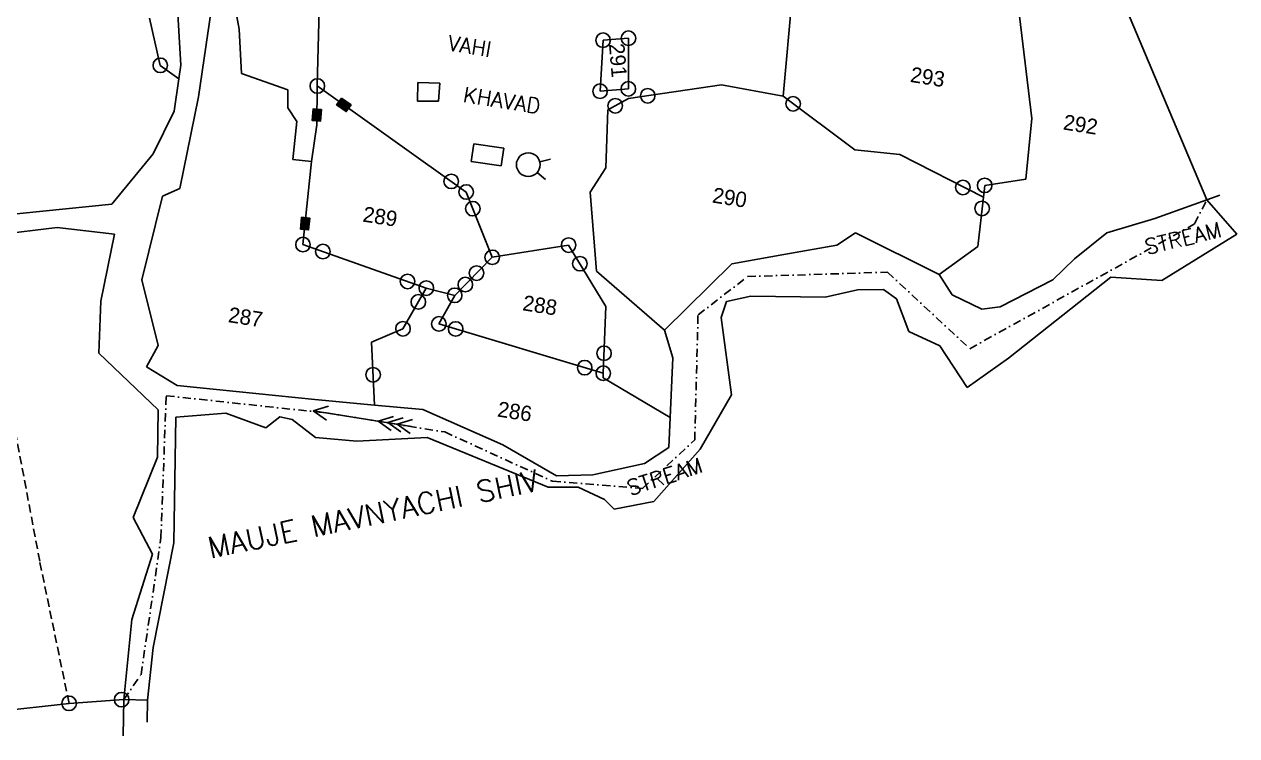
# Model space of a CAD drawing. Header units: metres. Extents: x 318079 to 324759, y 1863980 to 1868406.
# Drawn here: x 322840 to 323577, y 1864005 to 1864437 of the extents above; entities that cross this region are included whole.
import ezdxf

# ---------------------------------------------------------------- set-up
doc = ezdxf.new("R2010")
doc.units = ezdxf.units.M
doc.linetypes.add('DASHDOT', pattern=[1, 0.5, -0.25, 0, -0.25])
doc.linetypes.add('DASHED', pattern=[0.75, 0.5, -0.25])
for name, color, linetype in [('LINE_FOOTPATH', 1, 'DASHED'), ('OFF', 1, 'Continuous'), ('OTHERS', 1, 'Continuous'), ('POLY_PARCEL', 6, 'Continuous'), ('POLY_WATER', 4, 'Continuous'), ('TEXT_MAPIN', 7, 'Continuous'), ('TEXT_MAPOUT', 7, 'Continuous'), ('TEXT_PARCEL', 7, 'Continuous'), ('V_BOUND_LINE', 7, 'Continuous'), ('V_BOUND_STREAM_LINE', 7, 'DASHDOT')]:
    doc.layers.add(name, color=color, linetype=linetype)
doc.styles.get("Standard").update_dxf_attribs({"font": 'simplex.shx'})
doc.styles.add('TEXT_MAP', font='')
doc.styles.get('TEXT_MAP').set_extended_font_data('Kruti Dev 050')

msp = doc.modelspace()

# ---------------------------------------------------------------- hatches: boundary and pattern name
for points in [[(323035.64, 1864384.21), (323038.54, 1864388.28), (323032.66, 1864392.47), (323029.76, 1864388.4)], [(323014.98, 1864378.78), (323019.95, 1864378.33), (323020.6, 1864385.53), (323015.63, 1864385.98)], [(323013.46, 1864319.51), (323008.49, 1864320.01), (323007.76, 1864312.82), (323012.73, 1864312.32)]]:
    msp.add_hatch(color=256).paths.add_polyline_path(points)

# ---------------------------------------------------------------- linework, layer by layer
for points in [[(323032.66, 1864392.47), (323038.54, 1864388.28), (323035.64, 1864384.21), (323029.76, 1864388.4)], [(323020.6, 1864385.53), (323019.95, 1864378.33), (323014.98, 1864378.78), (323015.63, 1864385.98)], [(323007.76, 1864312.82), (323008.49, 1864320.01), (323013.46, 1864319.51), (323012.73, 1864312.32)]]:
    msp.add_lwpolyline(points, close=True)
for points in [[(323159.77, 1864355.28), (323153.34, 1864353.71)], [(323156.76, 1864342.89), (323151.77, 1864347.24)], [(323015.58, 1864202.33), (323024.93, 1864205.22)], [(323015.58, 1864202.33), (323075.26, 1864192.88)], [(323015.58, 1864202.33), (323023.58, 1864196.69)], [(323055.05, 1864196.08), (323064.4, 1864198.97)], [(323060.92, 1864195.15), (323070.26, 1864198.05)], [(323055.05, 1864196.08), (323063.05, 1864190.44)], [(323060.92, 1864195.15), (323068.91, 1864189.51)], [(323066.59, 1864194.25), (323075.94, 1864197.15)], [(323066.59, 1864194.25), (323074.59, 1864188.62)]]:
    msp.add_lwpolyline(points)
for centre, radius in [((323191.76, 1864427.61), 4.42), ((323207.23, 1864428.86), 4.42), ((322922.59, 1864412.36), 4.42), ((323018.05, 1864399.81), 4.42), ((323189.94, 1864396.63), 4.42), ((323207.14, 1864398.07), 4.42), ((323218.91, 1864393.85), 4.42), ((323199.16, 1864387.78), 4.42), ((323307.33, 1864388.98), 4.42), ((323146.32, 1864351.99), 7.23), ((323099.47, 1864341.83), 4.42), ((323108.55, 1864335.36), 4.42), ((323410.53, 1864338.12), 4.42), ((323423.77, 1864339.4), 4.42), ((323112.59, 1864325.25), 4.42), ((323422.18, 1864325.38), 4.42), ((323009.32, 1864303.4), 4.42), ((323021.43, 1864299.14), 4.42), ((323170.83, 1864303.07), 4.42), ((323124.39, 1864295.69), 4.42), ((323177.67, 1864291.78), 4.42), ((323114.89, 1864286.05), 4.42), ((323072.89, 1864281), 4.42), ((323084.31, 1864276.97), 4.42), ((323108.03, 1864279.09), 4.42), ((323079.48, 1864268.55), 4.42), ((323101.58, 1864272.55), 4.42), ((323091.96, 1864255.19), 4.42), ((323070.13, 1864252.21), 4.42), ((323102.18, 1864252.12), 4.42), ((323192.37, 1864237.32), 4.42), ((323051.99, 1864224.28), 4.42), ((323180.62, 1864228.57), 4.42), ((323191.9, 1864225.18), 4.42), ((322867.15, 1864024.53), 4.42), ((322899.1, 1864026.78), 4.42)]:
    msp.add_circle(centre, radius)
at = {"layer": 'LINE_FOOTPATH', "ltscale": 10}
for p, q in [((322849.29, 1864110.98), (322828.08, 1864223.63)), ((322867.15, 1864024.53), (322849.29, 1864110.98))]:
    msp.add_line(p, q, dxfattribs=at)
at = {"layer": 'OFF'}
for p, q in [((323558.89, 1864330.69), (323577.01, 1864309.68)), ((322900.39, 1864026.87), (322914.91, 1864026.5))]:
    msp.add_line(p, q, dxfattribs=at)
at = {"layer": 'OTHERS'}
for p, q in [((323078.88, 1864390.62), (323079.26, 1864401.91)), ((323079.26, 1864401.91), (323092.45, 1864401.62)), ((323092.45, 1864401.62), (323091.7, 1864390.53)), ((323091.7, 1864390.53), (323078.88, 1864390.62)), ((323111.57, 1864353.93), (323113.27, 1864364.68)), ((323113.27, 1864364.68), (323131.49, 1864362)), ((323131.49, 1864362), (323129.79, 1864351.25)), ((323129.79, 1864351.25), (323111.57, 1864353.93))]:
    msp.add_line(p, q, dxfattribs=at)
at = {"layer": 'POLY_PARCEL'}
for p, q in [((323301.22, 1864393.55), (323308.61, 1864475.34)), ((323452.33, 1864380.06), (323441.42, 1864472.01)), ((322970.54, 1864434.33), (322966.35, 1864456.58)), ((323018.05, 1864399.81), (323019.36, 1864457.52)), ((322922.59, 1864412.36), (322915.99, 1864441.05)), ((322971.96, 1864407.44), (322970.54, 1864434.33)), ((323189.94, 1864396.63), (323191.76, 1864427.61)), ((323191.76, 1864427.61), (323207.23, 1864428.86)), ((323207.23, 1864428.86), (323207.14, 1864398.07)), ((322933.96, 1864404.07), (322922.59, 1864412.36)), ((323000.07, 1864397.57), (322971.96, 1864407.44)), ((323000.19, 1864386.55), (323000.07, 1864397.57)), ((323018.05, 1864399.81), (323017.7, 1864376.16)), ((323108.55, 1864335.36), (323018.05, 1864399.81)), ((323207.14, 1864398.07), (323189.94, 1864396.63)), ((323263.75, 1864400.45), (323207.32, 1864392.14)), ((323301.22, 1864393.55), (323263.75, 1864400.45)), ((323207.32, 1864392.14), (323194.7, 1864385.38)), ((323344.91, 1864360.91), (323301.22, 1864393.55)), ((323005.65, 1864378.23), (323000.19, 1864386.55)), ((323194.7, 1864385.38), (323193.55, 1864349.98)), ((323003.18, 1864355.09), (323005.65, 1864378.23)), ((323017.7, 1864376.16), (323014.43, 1864353.9)), ((323448.71, 1864343.09), (323452.33, 1864380.06)), ((323372.17, 1864358.13), (323344.91, 1864360.91)), ((323014.43, 1864353.9), (323003.18, 1864355.09)), ((323014.43, 1864353.9), (323009.32, 1864303.4)), ((323422.96, 1864332.25), (323372.17, 1864358.13)), ((323193.55, 1864349.98), (323184, 1864335.36)), ((323422.96, 1864332.25), (323423.77, 1864339.4)), ((323423.77, 1864339.4), (323448.71, 1864343.09)), ((323124.39, 1864295.69), (323108.55, 1864335.36)), ((323184, 1864335.36), (323187.79, 1864287.21)), ((323419.56, 1864302.25), (323422.96, 1864332.25)), ((323009.32, 1864303.4), (323084.31, 1864276.97)), ((323170.83, 1864303.07), (323124.39, 1864295.69)), ((323193.48, 1864265.71), (323170.83, 1864303.07)), ((323396.08, 1864285.27), (323419.56, 1864302.25)), ((323101.58, 1864272.55), (323124.39, 1864295.69)), ((323187.79, 1864287.21), (323229.03, 1864251.47)), ((323084.31, 1864276.97), (323070.13, 1864252.21)), ((323084.31, 1864276.97), (323101.58, 1864272.55)), ((323101.58, 1864272.55), (323091.96, 1864255.19)), ((323191.9, 1864225.18), (323193.48, 1864265.71)), ((323070.13, 1864252.21), (323051.04, 1864244.06)), ((323091.96, 1864255.19), (323191.9, 1864225.18)), ((323051.04, 1864244.06), (323052.87, 1864205.85)), ((323191.79, 1864222.37), (323191.9, 1864225.18)), ((323232.56, 1864198.34), (323191.79, 1864222.37))]:
    msp.add_line(p, q, dxfattribs=at)
at = {"layer": 'POLY_WATER'}
for p, q in [((322931.24, 1864478.71), (322935.16, 1864412.4)), ((322945.79, 1864393.29), (322955.62, 1864460.21)), ((322935.16, 1864412.4), (322933.96, 1864404.07)), ((322933.96, 1864404.07), (322931.13, 1864384.45)), ((322934.5, 1864337.43), (322945.79, 1864393.29)), ((322931.13, 1864384.45), (322918.2, 1864358.5)), ((322918.2, 1864358.5), (322893.18, 1864328)), ((322911.36, 1864281.92), (322923.86, 1864332.86)), ((322923.86, 1864332.86), (322934.5, 1864337.43)), ((323558.89, 1864330.69), (323527.12, 1864319.28)), ((323566.63, 1864333.46), (323558.89, 1864330.69)), ((322893.18, 1864328), (322808.29, 1864319.31)), ((323527.12, 1864319.28), (323498.11, 1864310.6)), ((322695.12, 1864293.97), (322859.96, 1864313.87)), ((322859.96, 1864313.87), (322894.69, 1864309.65)), ((322894.69, 1864309.65), (322886.5, 1864269.04)), ((323345.26, 1864310.55), (323333.85, 1864303.05)), ((323396.08, 1864285.27), (323345.26, 1864310.55)), ((323498.11, 1864310.6), (323478.34, 1864294.67)), ((323531.5, 1864281.63), (323577.01, 1864309.68)), ((323333.85, 1864303.05), (323301.64, 1864297.32)), ((323301.64, 1864297.32), (323270.07, 1864291.79)), ((323478.34, 1864294.67), (323465.18, 1864281.96)), ((323270.07, 1864291.79), (323229.03, 1864251.47)), ((322921.39, 1864242.06), (322911.36, 1864281.92)), ((323404.04, 1864272.88), (323396.08, 1864285.27)), ((323465.18, 1864281.96), (323433.11, 1864265.53)), ((323438.31, 1864234.29), (323500.44, 1864283.55)), ((323500.44, 1864283.55), (323531.5, 1864281.63)), ((323266.84, 1864268.8), (323281.55, 1864272.12)), ((323281.55, 1864272.12), (323326.88, 1864271.39)), ((323326.88, 1864271.39), (323346.51, 1864275.89)), ((323346.51, 1864275.89), (323362.24, 1864276.16)), ((323362.24, 1864276.16), (323370.21, 1864270.41)), ((323422.04, 1864264.08), (323404.04, 1864272.88)), ((322886.5, 1864269.04), (322885.25, 1864237.32)), ((323263.57, 1864259.06), (323266.84, 1864268.8)), ((323370.21, 1864270.41), (323377.68, 1864250.56)), ((323433.11, 1864265.53), (323422.04, 1864264.08)), ((323269.86, 1864212.1), (323263.57, 1864259.06)), ((323229.03, 1864251.47), (323234.15, 1864234.65)), ((323377.68, 1864250.56), (323396.6, 1864241.81)), ((322914.29, 1864229), (322921.39, 1864242.06)), ((322885.25, 1864237.32), (322921.39, 1864202.95)), ((323234.15, 1864234.65), (323232.56, 1864198.34)), ((323396.6, 1864241.81), (323413.14, 1864216.61)), ((322932.8, 1864217.68), (322914.29, 1864229)), ((323413.14, 1864216.61), (323438.31, 1864234.29)), ((323016.5, 1864209.16), (322932.8, 1864217.68)), ((323052.87, 1864205.85), (323016.5, 1864209.16)), ((323082.28, 1864203.17), (323052.87, 1864205.85)), ((323250.78, 1864178.95), (323269.86, 1864212.1)), ((322921.39, 1864202.95), (322920.91, 1864174.24)), ((322930.8, 1864122), (322932.07, 1864198.52)), ((322932.07, 1864198.52), (322962.43, 1864200.86)), ((322962.43, 1864200.86), (322986.85, 1864191.92)), ((322986.85, 1864191.92), (322995.3, 1864198.65)), ((322995.3, 1864198.65), (323002.78, 1864197.12)), ((323130.93, 1864181.59), (323082.28, 1864203.17)), ((323232.56, 1864198.34), (323231.76, 1864179.97)), ((323002.78, 1864197.12), (323016.96, 1864186.12)), ((323016.96, 1864186.12), (323042, 1864184)), ((323042, 1864184), (323084.8, 1864186.21)), ((323084.8, 1864186.21), (323158.43, 1864155.89)), ((323163.55, 1864162.86), (323130.93, 1864181.59)), ((323231.76, 1864179.97), (323216.94, 1864170.27)), ((323222.69, 1864147.22), (323250.78, 1864178.95)), ((322920.91, 1864174.24), (322906.2, 1864137.46)), ((323216.94, 1864170.27), (323185.48, 1864163.5)), ((323185.48, 1864163.5), (323163.55, 1864162.86)), ((323158.43, 1864155.89), (323176.67, 1864156)), ((323176.67, 1864156), (323192.67, 1864148.52)), ((323192.67, 1864148.52), (323198.55, 1864142.63)), ((323198.55, 1864142.63), (323222.69, 1864147.22)), ((322906.2, 1864137.46), (322917.88, 1864115.13)), ((322918.22, 1864058.55), (322930.8, 1864122)), ((322917.88, 1864115.13), (322905.37, 1864075.52)), ((322905.37, 1864075.52), (322900.39, 1864026.87)), ((322914.91, 1864026.5), (322918.22, 1864058.55)), ((322900.39, 1864026.87), (322900.11, 1864004.83)), ((322914.91, 1864026.5), (322914.54, 1864013.12))]:
    msp.add_line(p, q, dxfattribs=at)
at = {"layer": 'V_BOUND_LINE'}
for p, q in [((323558.89, 1864330.69), (323503.38, 1864461.88)), ((322867.15, 1864024.53), (322808.47, 1864017.98)), ((322900.39, 1864026.87), (322867.15, 1864024.53))]:
    msp.add_line(p, q, dxfattribs=at)
at = {"layer": 'V_BOUND_STREAM_LINE', "ltscale": 10}
for p, q in [((323551.32, 1864315.94), (323558.89, 1864330.69)), ((323414.71, 1864240.13), (323551.32, 1864315.94)), ((323279.59, 1864283.96), (323364.68, 1864286.63)), ((323364.68, 1864286.63), (323414.71, 1864240.13)), ((323249.49, 1864260.61), (323279.59, 1864283.96)), ((323247.5, 1864184.63), (323249.49, 1864260.61)), ((322923, 1864125.26), (322926.18, 1864211.51)), ((322926.18, 1864211.51), (323023.59, 1864201.06)), ((323023.59, 1864201.06), (323095.52, 1864189.51)), ((323095.52, 1864189.51), (323161.04, 1864159.52)), ((323215.79, 1864155.21), (323247.5, 1864184.63)), ((323161.04, 1864159.52), (323215.79, 1864155.21)), ((322910.91, 1864041.95), (322923, 1864125.26)), ((322900.39, 1864026.87), (322910.91, 1864041.95))]:
    msp.add_line(p, q, dxfattribs=at)

# ---------------------------------------------------------------- texts
at = {"layer": 'TEXT_MAPIN'}
for s, p in [('VAHI ', (323096.9, 1864421.47)), ('KHAVAD', (323106.23, 1864390.18))]:
    msp.add_text(s, height=9.34, rotation=351.00617, dxfattribs=at).set_placement(p)
at = {"layer": 'TEXT_MAPIN', "ltscale": 10}
for rotation, p in [(13.52638, (323522.47, 1864297.23)), (18.03059, (323208.23, 1864150.66))]:
    msp.add_text('STREAM', height=9.34, rotation=rotation, dxfattribs=at).set_placement(p)
at = {"layer": 'TEXT_MAPOUT'}
msp.add_text('MAUJE MAVNYACHI SHIV', height=12.9724, rotation=11.69386, dxfattribs=at).set_placement((322952.96, 1864112.56))
at = {"layer": 'TEXT_PARCEL', "style": 'TEXT_MAP'}
for s, rotation, p in [('291', 274.75026, (323195.34, 1864425.36)), ('293', 351.00617, (323378.1, 1864402.33)), ('292', 351.00617, (323471.06, 1864373.41)), ('290', 351.00617, (323257.77, 1864329.02)), ('289', 351.00617, (323045.26, 1864317.46)), ('288', 351.00617, (323142.39, 1864263.52)), ('287', 351.00617, (322963.44, 1864256.32)), ('286', 351.00617, (323127.1, 1864198.96))]:
    msp.add_text(s, height=9.34, rotation=rotation, dxfattribs=at).set_placement(p)

doc.saveas('drawing.dxf')
